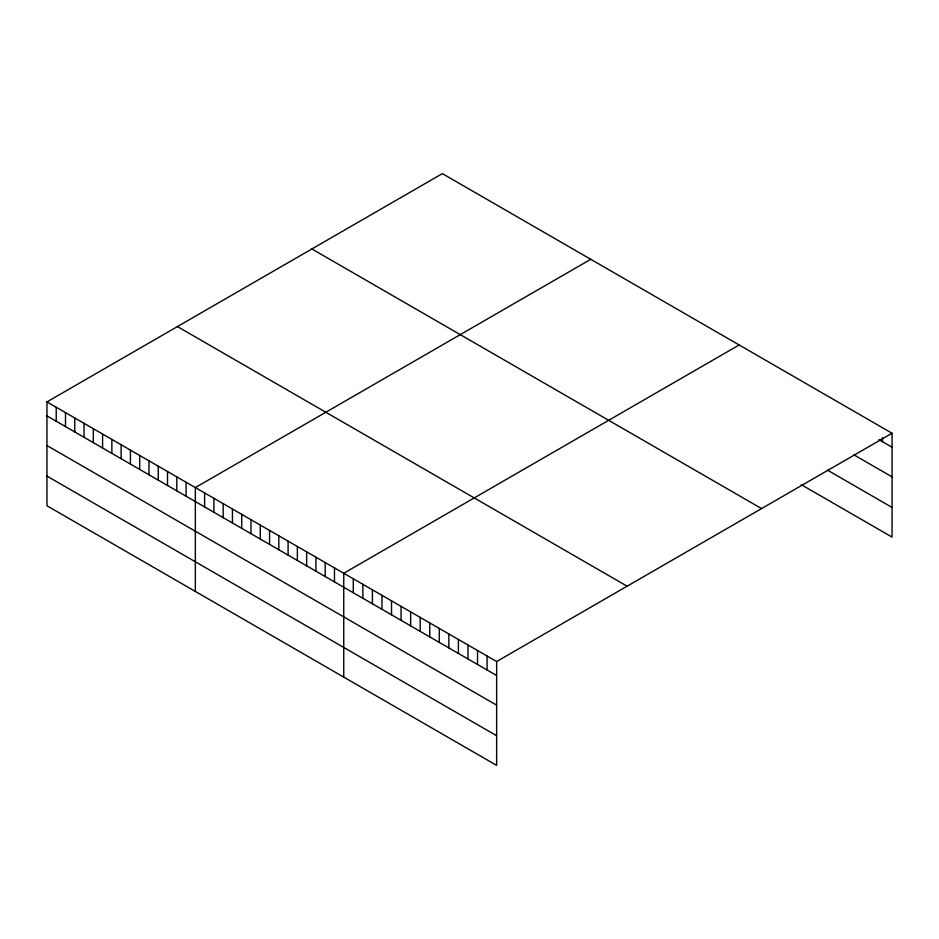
<?xml version="1.0" encoding="UTF-8"?>
<svg xmlns="http://www.w3.org/2000/svg" width="939" height="939" viewBox="0 0 939 939"><rect width="100%" height="100%" fill="white"/><g stroke="black" fill="none" stroke-linecap="round" stroke-linejoin="round"><path stroke-width="1.41" d="M46.95 401.915L496.637 661.537L496.637 765.379L46.95 505.757L46.95 401.915L442.363 173.621L892.05 433.243L892.05 537.085L801.272 484.677M590.76 259.293L195.347 487.587L195.347 591.429M739.157 344.977L343.744 573.271L343.744 677.101M496.637 661.537L892.05 433.243M878.916 439.628L892.05 447.21M853.833 454.805L892.05 476.871M827.552 470.193L892.05 507.424M311.877 248.964L761.564 508.586M177.436 326.584L627.123 586.206M46.95 415.883L496.637 675.505M46.95 445.544L496.637 705.166M46.95 476.096L496.637 735.718M882.496 437.504L882.496 441.694M487.083 656.021L487.083 669.988M477.517 650.504L477.517 664.472M467.962 644.987L467.962 658.955M458.408 639.471L458.408 653.438M448.854 633.954L448.854 647.922M439.299 628.437L439.299 642.405M429.745 622.921L429.745 636.888M420.191 617.404L420.191 631.372M410.636 611.888L410.636 625.855M401.07 606.371L401.07 620.339M391.516 600.854L391.516 614.822M381.962 595.338L381.962 609.294M372.407 589.821L372.407 603.777M362.853 584.304L362.853 598.26M353.299 578.788L353.299 592.744M334.472 567.907L334.472 581.875M325.187 562.555L325.187 576.523M315.915 557.203L315.915 571.17M306.642 551.85L306.642 565.818M297.37 546.498L297.37 560.454M288.097 541.134L288.097 555.102M278.813 535.782L278.813 549.749M269.54 530.429L269.54 544.397M260.267 525.077L260.267 539.045M250.995 519.713L250.995 533.681M241.722 514.361L241.722 528.328M232.449 509.008L232.449 522.976M223.165 503.656L223.165 517.624M213.892 498.304L213.892 512.26M204.62 492.94L204.62 506.907M186.075 482.235L186.075 496.203M176.802 476.883L176.802 490.851M167.518 471.531L167.518 485.486M158.245 466.167L158.245 480.134M148.972 460.814L148.972 474.782M139.7 455.462L139.7 469.43M130.427 450.11L130.427 464.077M121.143 444.757L121.143 458.713M111.87 439.393L111.87 453.361M102.597 434.041L102.597 448.009M93.325 428.689L93.325 442.656M84.052 423.336L84.052 437.304M74.78 417.984L74.78 431.94M65.495 412.62L65.495 426.588M56.223 407.268L56.223 421.235"/></g></svg>
